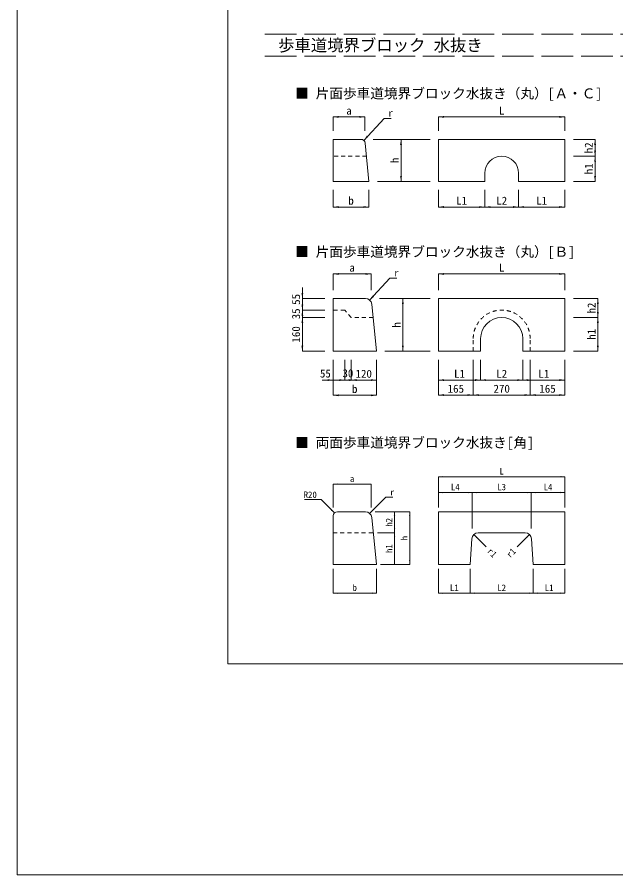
# Model space of a CAD drawing. Units: millimetres at full size; some dimension numbers follow another scale. Extents: x 10998 to 40298, y -6982 to 1118.
# Drawn here: x 10998 to 13838, y -6982 to -2915 of the extents above; entities that cross this region are included whole.
import ezdxf
from ezdxf.enums import TextEntityAlignment as Align

# ---------------------------------------------------------------- set-up
doc = ezdxf.new("R2010")
doc.units = ezdxf.units.MM
doc.header["$LTSCALE"] = 25
doc.linetypes.add('DASHED', pattern=[7.5, 6, -1.5])
doc.linetypes.add('USER2', pattern=[1.35, 0.75, -0.6])
for name, color, linetype, lineweight in [('0_2', 7, 'Continuous', 20), ('寸法線', 7, 'Continuous', 9), ('本体', 2, 'Continuous', 20), ('枠', 5, 'Continuous', 5)]:
    doc.layers.add(name, color=color, linetype=linetype, lineweight=lineweight)
doc.styles.add('ＭＳ ゴシック', font='')
doc.styles.get('ＭＳ ゴシック').set_extended_font_data('MS Gothic')

# ---------------------------------------------------------------- blocks, each defined once
blk = doc.blocks.new('filled_arrow')
at = {"color": 0, "linetype": 'Continuous', "lineweight": -2}
blk.add_solid([(7.5, 1.25), (0, 0), (7.5, -1.25)], dxfattribs=at)

msp = doc.modelspace()

# ---------------------------------------------------------------- linework, layer by layer
at = {"layer": '0_2', "linetype": 'DASHED', "lineweight": 15}
for p, q in [((15698.09, -2995.63), (12158.09, -2995.63)), ((15698.09, -3099.63), (12158.09, -3099.63))]:
    msp.add_line(p, q, dxfattribs=at)
at = {"layer": '寸法線'}
for p, q in [((12497.09, -3387.81), (12647.09, -3387.81)), ((12497.09, -3454.12), (12497.09, -3387.81)), ((12647.09, -3454.12), (12647.09, -3387.81)), ((12996.57, -3387.81), (13596.57, -3387.81)), ((12996.57, -3454.12), (12996.57, -3387.81)), ((13596.57, -3454.12), (13596.57, -3387.81)), ((12687.09, -3494.12), (12818.96, -3494.12)), ((12818.96, -3494.12), (12818.96, -3694.12)), ((12818.96, -3694.12), (12818.96, -3494.12)), ((12956.57, -3494.12), (12818.96, -3494.12)), ((13636.57, -3494.12), (13739.46, -3494.12)), ((13739.46, -3494.12), (13739.46, -3574.12)), ((13636.57, -3574.12), (13739.46, -3574.12)), ((13636.57, -3574.12), (13739.46, -3574.12)), ((13739.46, -3574.12), (13739.46, -3694.12)), ((12707.09, -3694.12), (12818.96, -3694.12)), ((12956.57, -3694.12), (12818.96, -3694.12)), ((13636.57, -3694.12), (13739.46, -3694.12)), ((12497.09, -3734.12), (12497.09, -3814.96)), ((12667.09, -3734.12), (12667.09, -3814.96)), ((12996.57, -3734.12), (12996.57, -3814.96)), ((13216.57, -3734.12), (13216.57, -3814.96)), ((13216.57, -3734.12), (13216.57, -3814.96)), ((13376.57, -3734.12), (13376.57, -3814.96)), ((13376.57, -3734.12), (13376.57, -3814.96)), ((13596.57, -3734.12), (13596.57, -3814.96)), ((12497.09, -3814.96), (12667.09, -3814.96)), ((12996.57, -3814.96), (13216.57, -3814.96)), ((13216.57, -3814.96), (13376.57, -3814.96)), ((13376.57, -3814.96), (13596.57, -3814.96)), ((12497.09, -4132.48), (12677.09, -4132.48)), ((12497.09, -4209.1), (12497.09, -4132.48)), ((12677.09, -4209.1), (12677.09, -4132.48)), ((12996.57, -4132.48), (13596.57, -4132.48)), ((12996.57, -4209.1), (12996.57, -4132.48)), ((13596.57, -4209.1), (13596.57, -4132.48)), ((12350.97, -4356.1), (12350.97, -4197.1)), ((12457.09, -4249.1), (12350.97, -4249.1)), ((12350.97, -4391.1), (12350.97, -4252.1)), ((12717.09, -4249.1), (12827.72, -4249.1)), ((12827.72, -4249.1), (12827.72, -4499.1)), ((12827.72, -4499.1), (12827.72, -4249.1)), ((12956.57, -4249.1), (12827.72, -4249.1)), ((13636.57, -4249.1), (13752.72, -4249.1)), ((13752.72, -4249.1), (13752.72, -4339.1)), ((12457.09, -4304.1), (12350.97, -4304.1)), ((12457.09, -4304.1), (12350.97, -4304.1)), ((12350.97, -4499.1), (12350.97, -4339.1)), ((12457.09, -4339.1), (12350.97, -4339.1)), ((12457.09, -4339.1), (12350.97, -4339.1)), ((13636.57, -4339.1), (13752.72, -4339.1)), ((13636.57, -4339.1), (13752.72, -4339.1)), ((13752.72, -4339.1), (13752.72, -4499.1)), ((12457.09, -4499.1), (12350.97, -4499.1)), ((12742.09, -4499.1), (12827.72, -4499.1)), ((12956.57, -4499.1), (12827.72, -4499.1)), ((13636.57, -4499.1), (13752.72, -4499.1)), ((12497.09, -4539.1), (12497.09, -4635.66)), ((12497.09, -4539.1), (12497.09, -4707.96)), ((12552.09, -4539.1), (12552.09, -4635.66)), ((12552.09, -4539.1), (12552.09, -4635.66)), ((12582.09, -4539.1), (12582.09, -4635.66)), ((12582.09, -4539.1), (12582.09, -4635.66)), ((12702.09, -4539.1), (12702.09, -4635.66)), ((12702.09, -4539.1), (12702.09, -4707.96)), ((12996.57, -4539.1), (12996.57, -4635.66)), ((12996.57, -4539.1), (12996.57, -4706.59)), ((13161.57, -4539.1), (13161.57, -4706.59)), ((13161.57, -4539.1), (13161.57, -4706.59)), ((13196.57, -4539.1), (13196.57, -4635.66)), ((13196.57, -4539.1), (13196.57, -4635.66)), ((13396.57, -4539.1), (13396.57, -4635.66)), ((13396.57, -4539.1), (13396.57, -4635.66)), ((13431.57, -4539.1), (13431.57, -4706.59)), ((13431.57, -4539.1), (13431.57, -4706.59)), ((13596.57, -4539.1), (13596.57, -4635.66)), ((13596.57, -4539.1), (13596.57, -4706.59)), ((12445.09, -4635.66), (12604.09, -4635.66)), ((12500.09, -4635.66), (12634.09, -4635.66)), ((12582.09, -4635.66), (12702.09, -4635.66)), ((12996.57, -4635.66), (13196.57, -4635.66)), ((13196.57, -4635.66), (13396.57, -4635.66)), ((13396.57, -4635.66), (13596.57, -4635.66)), ((12497.09, -4707.96), (12702.09, -4707.96)), ((12996.57, -4706.59), (13161.57, -4706.59)), ((13161.57, -4706.59), (13431.57, -4706.59)), ((13431.57, -4706.59), (13596.57, -4706.59)), ((12996.57, -5094.34), (13596.57, -5094.34)), ((12996.57, -5240.07), (12996.57, -5094.34)), ((13596.57, -5240.07), (13596.57, -5094.34)), ((12497.09, -5129.26), (12677.09, -5129.26)), ((12497.09, -5240.07), (12497.09, -5129.26)), ((12677.09, -5240.07), (12677.09, -5129.26)), ((12996.57, -5168.9), (13156.57, -5168.9)), ((12996.57, -5240.07), (12996.57, -5168.9)), ((13156.57, -5340.07), (13156.57, -5168.9)), ((13156.57, -5168.9), (13436.57, -5168.9)), ((13156.57, -5340.07), (13156.57, -5168.9)), ((13436.57, -5340.07), (13436.57, -5168.9)), ((13436.57, -5168.9), (13596.57, -5168.9)), ((13436.57, -5340.07), (13436.57, -5168.9)), ((13596.57, -5240.07), (13596.57, -5168.9)), ((12697.09, -5260.07), (12860.39, -5260.07)), ((12697.09, -5260.07), (12788.1, -5260.07)), ((12788.1, -5360.07), (12788.1, -5260.07)), ((12860.39, -5510.07), (12860.39, -5260.07)), ((12707.09, -5360.07), (12788.1, -5360.07)), ((12707.09, -5360.07), (12788.1, -5360.07)), ((12788.1, -5510.07), (12788.1, -5360.07)), ((13164.14, -5368.16), (13222.39, -5426.41)), ((13429, -5368.16), (13370.59, -5426.57)), ((12497.09, -5530.07), (12497.09, -5646.26)), ((12702.09, -5530.07), (12702.09, -5646.26)), ((12722.09, -5510.07), (12860.39, -5510.07)), ((12722.09, -5510.07), (12788.1, -5510.07)), ((12996.57, -5530.07), (12996.57, -5646.26)), ((13146.57, -5530.07), (13146.57, -5646.26)), ((13146.57, -5530.07), (13146.57, -5646.26)), ((13446.57, -5530.07), (13446.57, -5646.26)), ((13446.57, -5530.07), (13446.57, -5646.26)), ((13596.57, -5530.07), (13596.57, -5646.26)), ((12497.09, -5646.26), (12702.09, -5646.26)), ((12996.57, -5646.26), (13146.57, -5646.26)), ((13146.57, -5646.26), (13446.57, -5646.26)), ((13446.57, -5646.26), (13596.57, -5646.26))]:
    msp.add_line(p, q, dxfattribs=at)
for points in [[(12642.41, -3499.29), (12738.54, -3395.05), (12772.07, -3395.05)], [(12670.07, -4256.85), (12766.2, -4152.61), (12799.73, -4152.61)], [(12502.95, -5265.92), (12439.49, -5202.46), (12360.69, -5202.46)], [(12670.07, -5267.82), (12747.65, -5190.24), (12779.67, -5190.24)]]:
    msp.add_lwpolyline(points, dxfattribs=at)
at = {"layer": '本体'}
for p, q in [((12628.99, -3494.12), (12497.09, -3494.12)), ((12497.09, -3694.12), (12497.09, -3494.12)), ((12996.57, -3494.12), (13596.57, -3494.12)), ((12996.57, -3694.12), (12996.57, -3494.12)), ((13596.57, -3694.12), (13596.57, -3494.12)), ((12667.09, -3694.12), (12648.89, -3512.13)), ((13216.57, -3694.12), (13216.57, -3654.12)), ((13376.57, -3694.12), (13376.57, -3654.12)), ((12667.09, -3694.12), (12497.09, -3694.12)), ((12996.57, -3694.12), (13216.57, -3694.12)), ((13376.57, -3694.12), (13596.57, -3694.12)), ((12649.94, -4249.1), (12497.09, -4249.1)), ((12497.09, -4499.1), (12497.09, -4249.1)), ((12996.57, -4249.1), (13596.57, -4249.1)), ((12996.57, -4499.1), (12996.57, -4249.1)), ((13596.57, -4499.1), (13596.57, -4249.1)), ((12702.09, -4499.1), (12679.79, -4276.11)), ((13196.57, -4499.1), (13196.57, -4439.1)), ((13396.57, -4499.1), (13396.57, -4439.1)), ((12702.09, -4499.1), (12497.09, -4499.1)), ((12996.57, -4499.1), (13196.57, -4499.1)), ((13396.57, -4499.1), (13596.57, -4499.1)), ((12497.09, -5280.07), (12497.09, -5510.07)), ((12517.09, -5260.07), (12649.94, -5260.07)), ((12679.79, -5287.08), (12702.09, -5510.07)), ((12996.57, -5260.07), (13596.57, -5260.07)), ((12996.57, -5510.07), (12996.57, -5260.07)), ((13596.57, -5260.07), (13596.57, -5510.07)), ((13408.5, -5360.07), (13184.63, -5360.07)), ((13154.7, -5388.07), (13146.57, -5510.07)), ((13438.44, -5388.07), (13446.57, -5510.07)), ((12497.09, -5510.07), (12702.09, -5510.07)), ((12996.57, -5510.07), (13146.57, -5510.07)), ((13446.57, -5510.07), (13596.57, -5510.07))]:
    msp.add_line(p, q, dxfattribs=at)
at = {"layer": '本体', "linetype": 'USER2', "lineweight": 13}
for p, q in [((12655.09, -3574.12), (12497.09, -3574.12)), ((12552.09, -4304.1), (12497.09, -4304.1)), ((12582.09, -4339.1), (12552.09, -4304.1)), ((12686.09, -4339.1), (12582.09, -4339.1)), ((13161.57, -4499.1), (13161.57, -4439.1)), ((13431.57, -4499.1), (13431.57, -4439.1)), ((12497.09, -5360.07), (12687.09, -5360.07))]:
    msp.add_line(p, q, dxfattribs=at)
at = {"layer": '本体'}
for centre, radius, start, end in [((12628.99, -3514.12), 20, 5.71059, 90), ((13296.57, -3654.12), 80, 0, 180), ((12649.94, -4279.1), 30, 5.71059, 90), ((13296.57, -4439.1), 100, 0, 180), ((12517.09, -5280.07), 20, 90, 180), ((12649.94, -5290.07), 30, 5.71075, 90), ((13184.63, -5390.07), 30, 90, 176.18565), ((13408.5, -5390.07), 30, 3.81435, 90)]:
    msp.add_arc(centre, radius, start, end, dxfattribs=at)
at = {"layer": '本体', "linetype": 'USER2', "lineweight": 13}
msp.add_arc((13296.57, -4439.1), 135, 0, 180, dxfattribs=at)
at = {"layer": '枠', "color": 1, "lineweight": 20}
for p, q in [((10998.09, -6981.99), (10998.09, 1118.01)), ((16858.09, -6981.99), (10998.09, -6981.99))]:
    msp.add_line(p, q, dxfattribs=at)
at = {"layer": '枠', "lineweight": 20}
for p, q in [((11998.09, -5981.99), (11998.09, -381.99)), ((15858.09, -5981.99), (11998.09, -5981.99))]:
    msp.add_line(p, q, dxfattribs=at)

# ---------------------------------------------------------------- block references
at = {"layer": '寸法線'}
for p, xscale, yscale in [((12497.09, -3387.81), 3.47, 3.47), ((12996.57, -3387.81), 3.47, 3.47), ((12497.09, -3814.96), 3.47, 3.47), ((12996.57, -3814.96), 3.47, 3.47), ((13216.57, -3814.96), 3.47, 3.47), ((13376.57, -3814.96), 3.47, 3.47), ((12497.09, -4132.48), 3.47, 3.47), ((12996.57, -4132.48), 3.47, 3.47), ((12552.09, -4635.66), 3.47, 3.47), ((12582.09, -4635.66), 3.47, 3.47), ((12582.09, -4635.66), 3.47, 3.47), ((12996.57, -4635.66), 3.47, 3.47), ((13196.57, -4635.66), 3.47, 3.47), ((13396.57, -4635.66), 3.47, 3.47), ((12497.09, -4707.96), 3.47, 3.47), ((12996.57, -4706.59), 3.47, 3.47), ((13161.57, -4706.59), 3.47, 3.47), ((13431.57, -4706.59), 3.47, 3.47), ((12996.57, -5094.34), 2.67, 2.67), ((12497.09, -5129.26), 2.67, 2.67), ((12996.57, -5168.9), 2.67, 2.67), ((13156.57, -5168.9), 2.67, 2.67), ((13436.57, -5168.9), 2.67, 2.67), ((12497.09, -5646.26), 2.67, 2.67), ((12996.57, -5646.26), 2.67, 2.67), ((13146.57, -5646.26), 2.67, 2.67), ((13446.57, -5646.26), 2.67, 2.67)]:
    msp.add_blockref('filled_arrow', p, dxfattribs=dict(at, xscale=xscale, yscale=yscale))
for p, xscale, yscale, rotation in [((12647.09, -3387.81), 3.47, 3.47, 180), ((13596.57, -3387.81), 3.47, 3.47, 180), ((12642.41, -3499.29), 3.47, 3.47, 47.3), ((12818.96, -3494.12), 3.47, 3.47, 270), ((12818.96, -3494.12), 3.47, 3.47, 270), ((13739.46, -3494.12), 3.47, 3.47, 270), ((13739.46, -3574.12), 3.47, 3.47, 90), ((13739.46, -3574.12), 3.47, 3.47, 270), ((12818.96, -3694.12), 3.47, 3.47, 90), ((12818.96, -3694.12), 3.47, 3.47, 90), ((13739.46, -3694.12), 3.47, 3.47, 90), ((12667.09, -3814.96), 3.47, 3.47, 180), ((13216.57, -3814.96), 3.47, 3.47, 180), ((13376.57, -3814.96), 3.47, 3.47, 180), ((13596.57, -3814.96), 3.47, 3.47, 180), ((12677.09, -4132.48), 3.47, 3.47, 180), ((13596.57, -4132.48), 3.47, 3.47, 180), ((12350.97, -4249.1), 3.47, 3.47, 90), ((12670.07, -4256.85), 3.47, 3.47, 47.3), ((12827.72, -4249.1), 3.47, 3.47, 270), ((12827.72, -4249.1), 3.47, 3.47, 270), ((13752.72, -4249.1), 3.47, 3.47, 270), ((12350.97, -4304.1), 3.47, 3.47, 90), ((12350.97, -4304.1), 3.47, 3.47, 270), ((12350.97, -4339.1), 3.47, 3.47, 270), ((12350.97, -4339.1), 3.47, 3.47, 270), ((13752.72, -4339.1), 3.47, 3.47, 90), ((13752.72, -4339.1), 3.47, 3.47, 270), ((12350.97, -4499.1), 3.47, 3.47, 90), ((12827.72, -4499.1), 3.47, 3.47, 90), ((12827.72, -4499.1), 3.47, 3.47, 90), ((13752.72, -4499.1), 3.47, 3.47, 90), ((12497.09, -4635.66), 3.47, 3.47, 180), ((12552.09, -4635.66), 3.47, 3.47, 180), ((12702.09, -4635.66), 3.47, 3.47, 180), ((13196.57, -4635.66), 3.47, 3.47, 180), ((13396.57, -4635.66), 3.47, 3.47, 180), ((13596.57, -4635.66), 3.47, 3.47, 180), ((12702.09, -4707.96), 3.47, 3.47, 180), ((13161.57, -4706.59), 3.47, 3.47, 180), ((13431.57, -4706.59), 3.47, 3.47, 180), ((13596.57, -4706.59), 3.47, 3.47, 180), ((13596.57, -5094.34), 2.67, 2.67, 180), ((12677.09, -5129.26), 2.67, 2.67, 180), ((13156.57, -5168.9), 2.67, 2.67, 180), ((13436.57, -5168.9), 2.67, 2.67, 180), ((13596.57, -5168.9), 2.67, 2.67, 180), ((12502.95, -5265.92), 2.67, 2.67, 135), ((12670.07, -5267.82), 2.67, 2.67, 45), ((12788.1, -5260.07), 2.67, 2.67, 270), ((12860.39, -5260.07), 2.67, 2.67, 270), ((12788.1, -5360.07), 2.67, 2.67, 90), ((12788.1, -5360.07), 2.67, 2.67, 270), ((13164.14, -5368.16), 2.67, 2.67, 315), ((13429, -5368.16), 2.67, 2.67, 225), ((12788.1, -5510.07), 2.67, 2.67, 90), ((12860.39, -5510.07), 2.67, 2.67, 90), ((12702.09, -5646.26), 2.67, 2.67, 180), ((13146.57, -5646.26), 2.67, 2.67, 180), ((13446.57, -5646.26), 2.67, 2.67, 180), ((13596.57, -5646.26), 2.67, 2.67, 180)]:
    msp.add_blockref('filled_arrow', p, dxfattribs=dict(at, xscale=xscale, yscale=yscale, rotation=rotation))

# ---------------------------------------------------------------- texts
at = {"layer": '0_2', "style": 'ＭＳ ゴシック'}
msp.add_text('\u3000歩車道境界ブロック 水抜き', height=56.96, dxfattribs=at).set_placement((12158.09, -3047.63), align=Align.MIDDLE_LEFT)
for s, p in [('■ 片面歩車道境界ブロック水抜き（丸）[Ａ・Ｃ]', (12317.02, -3314.13)), ('■ 片面歩車道境界ブロック水抜き（丸）[Ｂ]', (12317.02, -4065.13)), ('■ 両面歩車道境界ブロック水抜き[角]', (12317.02, -4970.13))]:
    msp.add_text(s, height=47.47, dxfattribs=at).set_placement(p, align=Align.BOTTOM_LEFT)
at = {"layer": '寸法線', "style": 'ＭＳ ゴシック'}
for s, height, p in [('a', 37.98, (12572.09, -3357.81)), ('L', 37.98, (13296.57, -3357.81)), ('b', 37.98, (12582.09, -3784.96)), ('L1', 37.98, (13106.57, -3784.96)), ('L2', 37.98, (13296.57, -3784.96)), ('L1', 37.98, (13486.57, -3784.96)), ('a', 37.98, (12587.09, -4102.48)), ('L', 37.98, (13296.57, -4102.48)), ('55', 37.98, (12460.25, -4604.61)), ('30', 37.98, (12567.09, -4603.38)), ('120', 37.98, (12642.09, -4605.66)), ('L1', 37.98, (13096.57, -4605.66)), ('L2', 37.98, (13296.57, -4605.66)), ('L1', 37.98, (13496.57, -4605.66)), ('b', 37.98, (12599.59, -4677.96)), ('165', 37.98, (13079.07, -4676.59)), ('270', 37.98, (13296.57, -4676.59)), ('165', 37.98, (13514.07, -4676.59)), ('L', 30.38, (13296.57, -5068.34)), ('a', 30.38, (12587.09, -5103.26)), ('L4', 30.38, (13076.57, -5142.9)), ('L3', 30.38, (13296.57, -5142.9)), ('L4', 30.38, (13516.57, -5142.9)), ('b', 30.38, (12599.59, -5620.26)), ('L1', 30.38, (13071.57, -5620.26)), ('L2', 30.38, (13296.57, -5620.26)), ('L1', 30.38, (13521.57, -5620.26))]:
    msp.add_text(s, height=height, dxfattribs=at).set_placement(p, align=Align.MIDDLE_CENTER)
for height, p in [(34.18, (12758.54, -3351.85)), (34.18, (12786.2, -4109.41)), (30.38, (12767.65, -5151.84))]:
    msp.add_text('r', height=height, dxfattribs=at).set_placement(p, align=Align.TOP_LEFT)
for s, height, p in [('h2', 37.98, (13709.46, -3534.12)), ('h', 37.98, (12788.96, -3594.12)), ('h', 37.98, (12788.96, -3594.12)), ('h1', 37.98, (13709.46, -3634.12)), ('55', 37.98, (12320.97, -4253.13)), ('35', 37.98, (12320.97, -4321.6)), ('h2', 37.98, (13722.72, -4294.1)), ('160', 37.98, (12320.97, -4419.1)), ('h', 37.98, (12797.72, -4374.1)), ('h', 37.98, (12797.72, -4374.1)), ('h1', 37.98, (13722.72, -4419.1)), ('h2', 30.38, (12762.1, -5310.07)), ('h', 30.38, (12834.39, -5385.07)), ('h1', 30.38, (12762.1, -5435.07))]:
    msp.add_text(s, height=height, rotation=90, dxfattribs=at).set_placement(p, align=Align.MIDDLE_CENTER)
msp.add_text('R20', height=30.38, dxfattribs=at).set_placement((12419.49, -5164.06), align=Align.TOP_RIGHT)
msp.add_text('r1', height=30.38, rotation=315, dxfattribs=at).set_placement((13247.85, -5429.24), align=Align.TOP_LEFT)
msp.add_text('r1', height=30.38, rotation=45, dxfattribs=at).set_placement((13345.13, -5429.39), align=Align.TOP_RIGHT)

doc.saveas('drawing.dxf')
